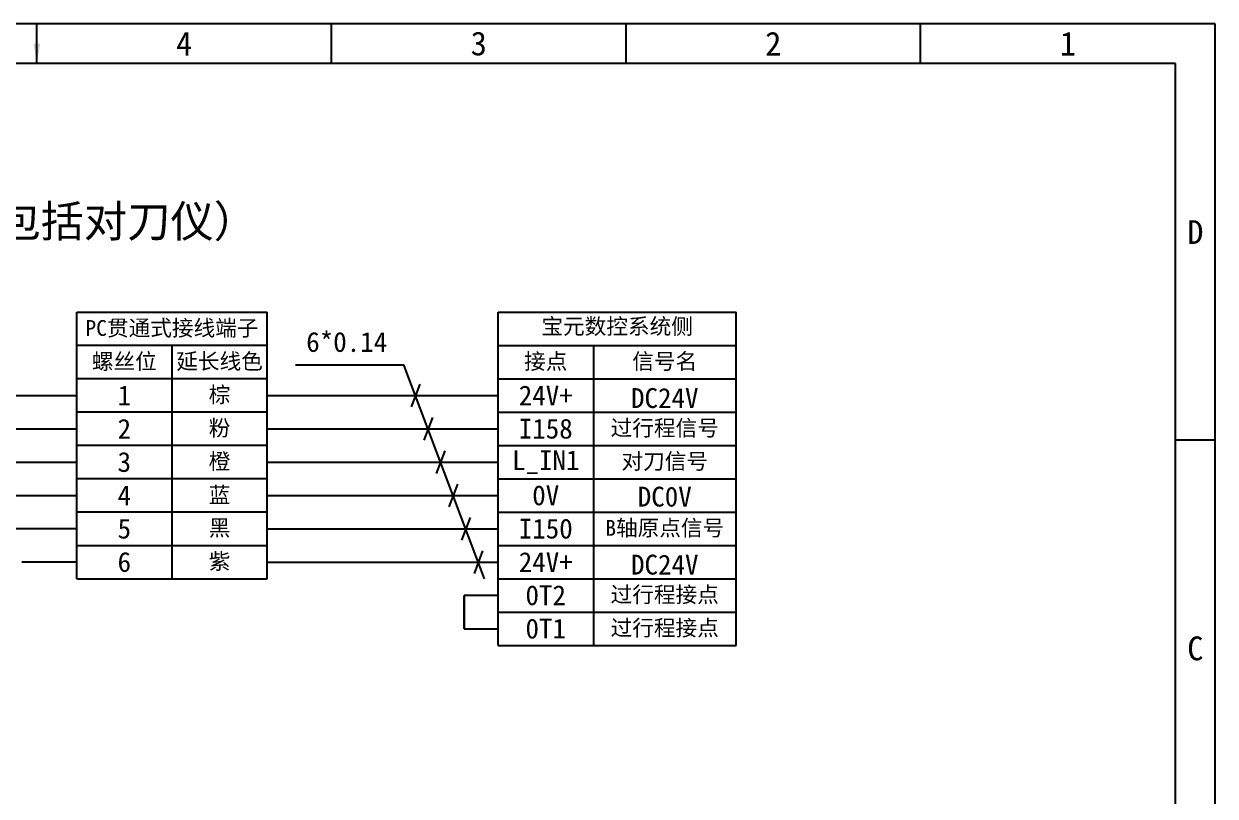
# Model space of a CAD drawing. Header units: millimetres. Extents: x 547 to 2149, y 622 to 1790.
# Drawn here: x 1671.5 to 1821.7, y 975 to 1072.4 of the extents above; entities that cross this region are included whole.
import ezdxf

# ---------------------------------------------------------------- set-up
doc = ezdxf.new("R2010")
doc.units = ezdxf.units.MM
for name, color, linetype in [('中文标注', 3, 'Continuous'), ('仅图框使用', 7, 'Continuous'), ('元器件与线路', 7, 'Continuous'), ('英文数字标注', 3, 'Continuous')]:
    doc.layers.add(name, color=color, linetype=linetype)
doc.styles.get("Standard").update_dxf_attribs({"font": 'txt', "bigfont": 'gbcbig.shx'})
doc.dimstyles.new('ISO-25', dxfattribs={"dimtxt": 2.5, "dimasz": 2.5, "dimexe": 1.25, "dimexo": 0.625, "dimtad": 1, "dimtxsty": 'Standard', "dimcen": 2.5, "dimadec": 0, "dimazin": 0, "dimtfac": 1, "dimtmove": 0, "dimatfit": 3, "dimfxl": 0, "dimarcsym": 0})

msp = doc.modelspace()

# ---------------------------------------------------------------- linework, layer by layer
at = {"layer": '仅图框使用'}
for p, q in [((1821.68, 1072.38), (1524.68, 1072.38)), ((1710.3, 1067.38), (1710.3, 1072.38)), ((1747.43, 1067.38), (1747.43, 1072.38)), ((1784.55, 1067.38), (1784.55, 1072.38)), ((1821.68, 862.38), (1821.68, 1072.38)), ((1816.68, 1067.38), (1529.68, 1067.38)), ((1816.68, 867.38), (1816.68, 1067.38)), ((1821.68, 1019.88), (1816.68, 1019.88))]:
    msp.add_line(p, q, dxfattribs=at)
at = {"layer": '元器件与线路'}
for p, q in [((1678.2, 1002.43), (1678.2, 1036.03)), ((1678.2, 1036.03), (1702.2, 1036.03)), ((1702.2, 1002.43), (1702.2, 1036.03)), ((1731.31, 994.03), (1731.31, 1036.03)), ((1731.31, 1036.03), (1761.31, 1036.03)), ((1761.31, 994.03), (1761.31, 1036.03)), ((1702.2, 1031.83), (1678.2, 1031.83)), ((1690.2, 1031.83), (1690.2, 1002.43)), ((1731.31, 1031.83), (1761.31, 1031.83)), ((1743.31, 1031.83), (1743.31, 994.03)), ((1702.2, 1027.63), (1678.2, 1027.63)), ((1731.31, 1027.63), (1761.31, 1027.63)), ((1659.78, 1025.53), (1678.2, 1025.53)), ((1702.2, 1025.53), (1731.31, 1025.53)), ((1702.2, 1023.43), (1678.2, 1023.43)), ((1731.31, 1023.43), (1761.31, 1023.43)), ((1659.78, 1021.33), (1678.2, 1021.33)), ((1702.2, 1021.33), (1731.31, 1021.33)), ((1702.2, 1019.23), (1678.2, 1019.23)), ((1731.31, 1019.23), (1761.31, 1019.23)), ((1659.78, 1017.13), (1678.2, 1017.13)), ((1702.2, 1017.13), (1731.31, 1017.13)), ((1702.2, 1015.03), (1678.2, 1015.03)), ((1731.31, 1015.03), (1761.31, 1015.03)), ((1667, 1012.93), (1678.2, 1012.93)), ((1702.2, 1012.93), (1731.31, 1012.93)), ((1702.2, 1010.83), (1678.2, 1010.83)), ((1731.31, 1010.83), (1761.31, 1010.83)), ((1678.2, 1008.73), (1669.14, 1008.73)), ((1702.2, 1008.73), (1731.31, 1008.73)), ((1678.2, 1006.63), (1702.2, 1006.63)), ((1731.31, 1006.63), (1761.31, 1006.63)), ((1731.31, 1006.63), (1761.31, 1006.63)), ((1678.2, 1004.53), (1671.29, 1004.53)), ((1702.2, 1004.53), (1731.31, 1004.53)), ((1678.2, 1002.43), (1702.2, 1002.43)), ((1731.31, 1002.43), (1761.31, 1002.43)), ((1731.31, 1000.33), (1727.02, 1000.33)), ((1727.02, 1000.33), (1727.02, 996.13)), ((1727.02, 996.13), (1727.02, 1000.33)), ((1731.31, 998.23), (1761.31, 998.23)), ((1727.02, 996.13), (1731.31, 996.13)), ((1731.31, 994.03), (1761.31, 994.03))]:
    msp.add_line(p, q, dxfattribs=at)
at = {"layer": '英文数字标注', "color": 4}
for p, q in [((1705.77, 1029.41), (1719.43, 1029.41)), ((1729.61, 1002.43), (1719.43, 1029.41)), ((1721.44, 1026.96), (1720.36, 1024.09)), ((1723.02, 1022.76), (1721.94, 1019.89)), ((1724.61, 1018.56), (1723.52, 1015.69)), ((1726.19, 1014.36), (1725.11, 1011.49)), ((1727.78, 1010.16), (1726.69, 1007.29)), ((1729.36, 1005.96), (1728.28, 1003.09))]:
    msp.add_line(p, q, dxfattribs=at)

# ---------------------------------------------------------------- texts
at = {"layer": '中文标注', "attachment_point": 5}
for s, insert, char_height, width in [('{\\fSimSun|b0|i0|c134|p2;B轴组件(包括对刀仪）}', (1673.65, 1046.96), 4, 58.2539), ('{\\fSimSun|b0|i0|c134|p2;PC贯通式接线端子}', (1690.2, 1033.93), 2, 24), ('{\\fSimSun|b0|i0|c134|p2;螺丝位}', (1684.2, 1029.73), 2, 12), ('{\\fSimSun|b0|i0|c134|p2;延长线色}', (1696.2, 1029.73), 2, 12), ('{\\fSimSun|b0|i0|c134|p2;接点}', (1737.31, 1029.73), 2, 12), ('{\\fSimSun|b0|i0|c134|p2;信号名}', (1752.31, 1029.73), 2, 18), ('{\\fSimSun|b0|i0|c134|p2;棕}', (1696.2, 1025.53), 2, 12), ('{\\fSimSun|b0|i0|c134|p2;粉}', (1696.2, 1021.33), 2, 12), ('{\\fSimSun|b0|i0|c134|p2;过行程信号}', (1752.31, 1021.33), 2, 18), ('{\\fSimSun|b0|i0|c134|p2;橙}', (1696.2, 1017.13), 2, 12), ('{\\fSimSun|b0|i0|c134|p2;对刀信号}', (1752.31, 1017.13), 2, 18), ('{\\fSimSun|b0|i0|c134|p2;蓝}', (1696.2, 1012.93), 2, 12), ('{\\fSimSun|b0|i0|c134|p2;黑}', (1696.2, 1008.73), 2, 12), ('{\\fSimSun|b0|i0|c134|p2;B轴原点信号}', (1752.31, 1008.73), 2, 18), ('{\\fSimSun|b0|i0|c134|p2;紫}', (1696.2, 1004.53), 2, 12), ('{\\fSimSun|b0|i0|c134|p2;过行程接点}', (1752.31, 1000.33), 2, 18), ('{\\fSimSun|b0|i0|c134|p2;过行程接点}', (1752.31, 996.13), 2, 18)]:
    msp.add_mtext(s, dxfattribs=dict(at, insert=insert, char_height=char_height, width=width))
at = {"layer": '仅图框使用', "char_height": 3, "attachment_point": 5}
for s, insert, width in [('{\\fSimSun|b0|i0|c134|p2;4}', (1691.74, 1069.88), 37.125), ('{\\fSimSun|b0|i0|c134|p2;3}', (1728.87, 1069.88), 37.125), ('{\\fSimSun|b0|i0|c134|p2;2}', (1765.99, 1069.88), 37.125), ('{\\fSimSun|b0|i0|c134|p2;1}', (1803.12, 1069.88), 37.125), ('{\\fSimSun|b0|i0|c134|p2;D}', (1819.18, 1046.13), 5), ('{\\fSimSun|b0|i0|c134|p2;C}', (1819.18, 993.63), 5)]:
    msp.add_mtext(s, dxfattribs=dict(at, insert=insert, width=width))
at = {"layer": '英文数字标注', "attachment_point": 5}
for s, insert, char_height, width in [('{\\fSimSun|b0|i0|c134|p2;宝元数控系统侧}', (1746.31, 1034.14), 2, 30), ('{\\fSimSun|b0|i0|c134|p2;1}', (1684.2, 1025.53), 2.5, 12), ('{\\fSimSun|b0|i0|c134|p2;24V+}', (1737.31, 1025.53), 2.5, 12), ('{\\fSimSun|b0|i0|c134|p2;DC24V}', (1752.31, 1025.19), 2.5, 18), ('{\\fSimSun|b0|i0|c134|p2;2}', (1684.2, 1021.33), 2.5, 12), ('{\\fSimSun|b0|i0|c134|p2;I158}', (1737.31, 1021.33), 2.5, 12), ('{\\fSimSun|b0|i0|c134|p2;3}', (1684.2, 1017.13), 2.5, 12), ('{\\fSimSun|b0|i0|c134|p2;L_IN1}', (1737.31, 1017.13), 2.5, 12), ('{\\fSimSun|b0|i0|c134|p2;4}', (1684.2, 1012.93), 2.5, 12), ('{\\fSimSun|b0|i0|c134|p2;0V}', (1737.31, 1012.93), 2.5, 12), ('{\\fSimSun|b0|i0|c134|p2;DC0V}', (1752.31, 1012.76), 2.5, 18), ('{\\fSimSun|b0|i0|c134|p2;5}', (1684.2, 1008.73), 2.5, 12), ('{\\fSimSun|b0|i0|c134|p2;I150}', (1737.31, 1008.73), 2.5, 12), ('{\\fSimSun|b0|i0|c134|p2;6}', (1684.2, 1004.53), 2.5, 12), ('{\\fSimSun|b0|i0|c134|p2;24V+}', (1737.31, 1004.53), 2.5, 12), ('{\\fSimSun|b0|i0|c134|p2;DC24V}', (1752.31, 1004.19), 2.5, 18), ('{\\fSimSun|b0|i0|c134|p2;0T2}', (1737.31, 1000.33), 2.5, 12), ('{\\fSimSun|b0|i0|c134|p2;0T1}', (1737.31, 996.13), 2.5, 12)]:
    msp.add_mtext(s, dxfattribs=dict(at, insert=insert, char_height=char_height, width=width))
at = {"layer": '英文数字标注', "color": 4, "insert": (1712.23, 1032.26), "char_height": 2.5, "width": 18, "attachment_point": 5}
msp.add_mtext('{\\fSimSun|b0|i0|c134|p2;6*0.14}', dxfattribs=at)

# ---------------------------------------------------------------- leaders
at = {"layer": '仅图框使用'}
msp.add_leader([(1673.18, 1067.38), (1673.18, 1072.38)], dimstyle='ISO-25', override={"dimgap": 0.625, "dimtad": 0}, dxfattribs=at)

doc.saveas('drawing.dxf')
